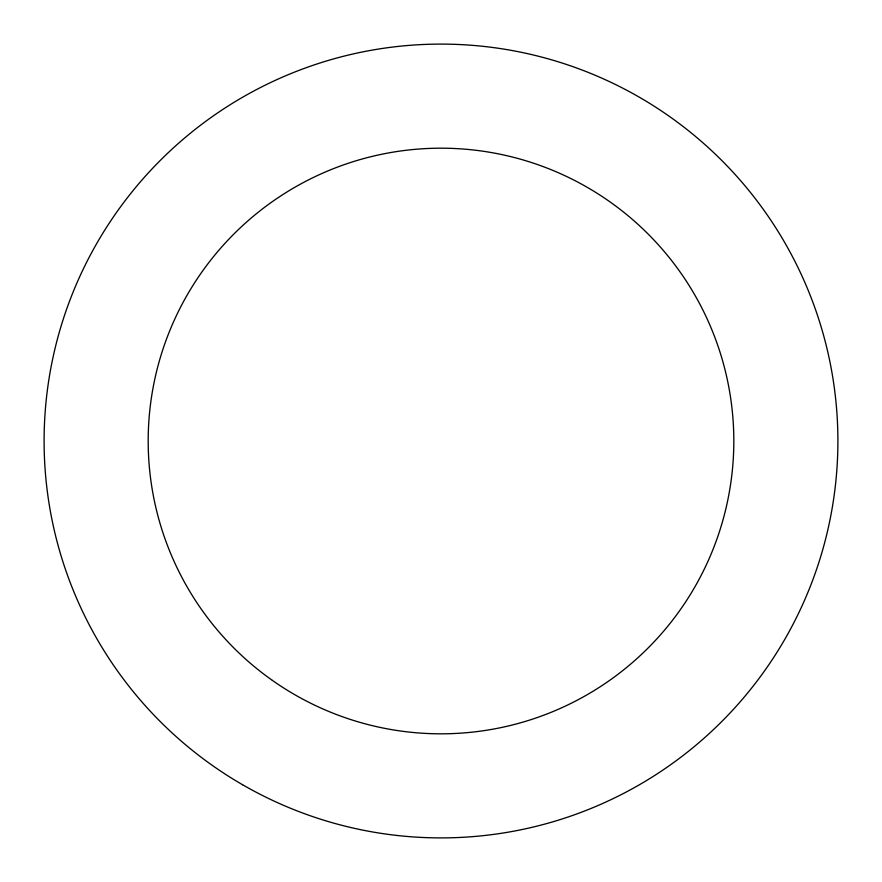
<?xml version="1.0" encoding="UTF-8"?>
<svg xmlns="http://www.w3.org/2000/svg" width="882" height="882" viewBox="0 0 882 882"><rect width="100%" height="100%" fill="white"/><g stroke="black" fill="none" stroke-linecap="round" stroke-linejoin="round"><path stroke-width="1.32" d="M242.55 784.726A396.9 396.9 0 0 0 837.9 441A396.9 396.9 0 0 0 242.55 97.274A396.9 396.9 0 0 0 242.55 784.726M272.395 680.408A292.824 292.824 0 0 0 732.633 467.306A292.824 292.824 0 0 0 317.972 175.286A292.824 292.824 0 0 0 272.395 680.408"/></g></svg>
